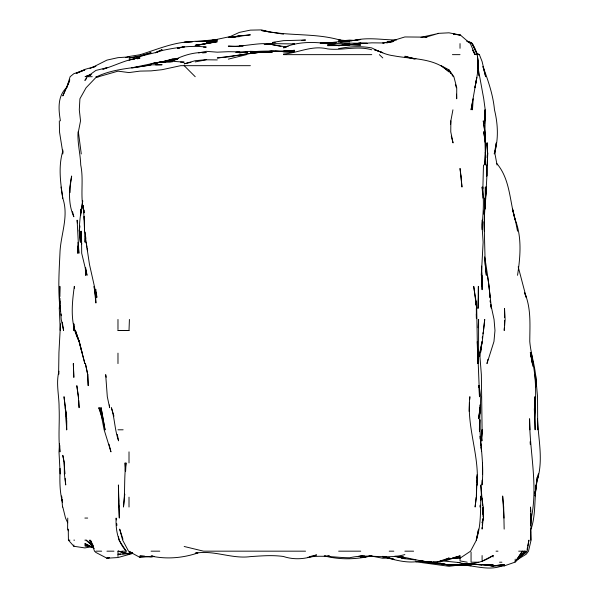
<?xml version="1.0" encoding="UTF-8"?>
<svg xmlns="http://www.w3.org/2000/svg" width="598" height="598" viewBox="0 0 598 598"><rect width="100%" height="100%" fill="white"/><g stroke="black" fill="none" stroke-linecap="round" stroke-linejoin="round"><path stroke-width="0.9" d="M73.778 324.049L73.763 330.492L73.756 324.049M482.093 480.179L482.01 484.963C484.5 463.121 479.476 441.474 479.79 419.676L479.514 431.636M483.476 164.981L482.855 188.886M484.47 130.035L483.251 120.841L484.993 131.874L485.427 164.981L485.27 152.109M479.76 429.798L479.798 419.676M487.348 152.109L487.385 142.915C487.811 162.222 486.824 181.59 485.262 200.838L486.443 187.047M452.933 109.808L450.847 120.841L450.765 131.874L453.06 142.915L451.266 136.12M66.677 420.596L66.595 429.798L66.273 415.999M480.089 407.724L479.372 429.798M70.033 192.563L70.086 187.047L71.655 176.014C68.949 189.461 68.03 203.97 73.838 216.768L72.508 211.662M479.581 356.236L479.626 352.558L481.36 374.625L482.093 429.798L481.472 440.831L482.093 429.88M485.561 193.483L484.933 209.113L485.74 192.563M67.753 518.062L67.581 529.103L68.359 530.8M484.088 221.985L484.417 231.187L484.679 198.08M60.092 304.741L61.228 319.452L63.575 330.492L62.304 322.187M85.222 232.106L85.028 242.22L85.208 235.784M479.888 414.16L479.88 404.966M479.902 413.24L480.015 407.724M484.664 136.479L484.858 140.156L485.217 109.808L483.73 98.775L477.667 65.675L477.952 68.434M481.517 267.964L481.33 275.319L483.124 242.22L482.093 226.44M484.231 220.146L485.382 198.08L485.329 187.047L485.359 198.08L484.081 212.791M530.718 523.586L530.718 513.465M484.672 123.599L484.978 109.808L485.053 120.841L484.694 114.405M80.685 215.549L80.894 209.113L80.566 215.549M530.755 540.136L531.039 518.062L530.516 507.029L530.658 511.626M532.885 366.35L530.306 352.558C536.81 374.146 536.227 396.534 534.53 418.757L534.918 396.691L535.12 429.798L534.313 408.643M479.738 356.236L479.865 352.558L479.379 356.236M476.344 495.996L476.718 484.963L476.479 495.996L475.096 507.029L476.24 496.916M129.011 330.492L117.978 330.492L129.011 330.492L129.415 319.452M60.533 324.049L60.286 330.492L59.277 308.419L59.905 301.063M85.806 267.964L85.529 275.319L85.379 267.964M504.323 327.726L504.211 330.492L505.146 319.452L504.518 308.419L504.622 317.613M504.428 324.968L504.607 320.371M485.897 188.886L485.972 187.047L485.778 198.08L484.081 214.63M530.725 525.425L531.024 518.062L530.747 519.901M469.153 411.402L469.55 403.127M78.024 245.898L77.673 253.253L78.024 242.22L78.891 253.253L77.12 220.146L77.419 222.905M469.729 399.449L469.864 396.691C466.32 426.658 479.596 455.056 477.047 484.963L476.905 476.688M482.093 429.798L481.562 440.831L481.323 437.153M125.617 471.172L126.036 462.897C123.868 477.555 125.341 492.378 123.465 507.029L124.705 494.157L124.563 495.996M487.168 164.981L487.729 153.948L486.802 142.915L487.706 153.948M482.885 514.385L483.274 507.029L483.274 517.143L482.878 507.949M60.458 324.049L58.94 352.558L58.604 374.625L58.933 372.928M482.197 527.264L482.093 529.103L483.274 518.062L482.093 522.674L483.528 518.062L483.094 507.029L482.093 498.657L482.691 505.355M482.294 525.425L482.549 520.821M485.456 153.948L484.829 164.981L485.479 153.948L485.367 142.915L483.722 131.874L485.367 142.915M482.093 225.528C483.206 212.716 484.32 199.829 482.093 187.047L482.661 194.402M478.116 327.726L478.602 319.452L478.564 363.591L478.542 357.156M59.494 443.589L59 451.864L60.159 473.93M450.615 124.519L450.847 120.841M487.064 157.625L487.265 154.867M60.092 468.413C59.74 479.76 59.486 491.571 62.581 502.574M479.932 507.029L480.089 505.19M480.493 500.593L480.889 495.996C480.388 510.804 481.151 525.896 476.247 540.136L478.579 529.103L476.419 540.136L470.566 551.169L460.026 558.211L450.832 558.435M484.059 213.71L484.477 209.113M485.075 202.677L484.649 207.274L485.09 202.677M79.803 225.663L79.272 231.187L79.796 226.582M481.405 344.284L480.59 352.558L482.093 341.525L480.164 352.558L482.272 341.525L484.724 319.452L483.505 330.492M81.238 212.791L82.711 200.838C80.536 214.562 77.837 228.279 80.371 242.22L80.08 234.865M517.532 275.319C520.335 257.065 522.039 237.802 515.379 220.146L512.568 209.113L515.199 220.146C509.608 201.107 510.244 179.198 496.706 163.404M479.686 410.482L478.475 418.757L480.403 407.724L480.71 396.691L479.125 385.658L477.324 341.525L477.712 363.591L476.696 308.419L473.721 286.352L475.365 297.385M476.785 77.628L471.06 109.808L473.197 98.775L472.45 109.808L472.271 105.211M527.174 551.169L528.916 540.136L527.75 546.079M530.68 520.821C538.693 487.034 529.574 452.828 529.581 418.757L529.97 429.798M535.509 489.56L538.424 473.93L537.266 480.142C543.522 459.892 538.245 439.224 537.52 418.757L537.707 429.798L537.542 396.691L535.531 374.625L535.92 385.658C536.892 370.551 530.994 356.378 529.776 341.525C529.821 326.747 531.054 311.678 526.382 297.385L524.693 292.841M482.235 338.005L482.519 336.315M482.945 333.826L483.229 332.152M535.561 489.56L536.361 484.963C534.193 499.659 535.898 514.796 531.061 529.103M530.792 519.901L531.121 518.062L530.8 519.767M476.77 77.553L474.917 87.742C477.682 73.21 481.674 56.444 471.934 43.609L477.346 54.642L472.48 43.609L471.06 42.51L466.821 41.202L471.06 42.862L467.666 41.703M527.085 549.472L527.414 547.775M62.805 151.137C58.215 166.431 60.465 182.577 62.768 198.08L62.805 198.274C69.076 216.775 60.503 234.835 59.95 253.253C59.097 271.634 57.901 290.067 60.032 308.419L59.441 297.385L59.86 286.352L59.935 296.466M58.97 371.231C55.771 383.258 59.187 395.547 59.09 407.724C59.778 422.442 58.058 437.168 59.95 451.864L59.785 445.428M487.953 359.346L486.974 363.591L493.963 341.525L494.972 330.492L494.053 319.452L490.756 304.18M69.196 81.799L66.699 87.742L70.123 76.708L73.838 73.689L84.871 69.899L76.387 73.419M69.817 79.863L62.805 95.912L66.438 87.742C57.356 96.457 58.499 109.471 60.405 120.841M103.544 69.062L106.945 67.738L95.912 70.407L87.129 76.708L84.871 80.424L86.568 78.57M521.082 555.527L526.233 551.618L515.199 561.627L524.76 551.169L515.199 561.933L522.413 551.169L515.199 562L515.199 559.167M519.61 556.97L526.233 552.447M515.984 560.528L526.233 554.189L528.505 551.169L531.076 540.136L530.538 529.103L530.613 532.781M493.133 556.925L493.133 555.527C482.87 562.561 470.021 565.82 457.836 562.374M482.093 561.208L493.133 555.527M133.735 59.359C142.496 54.455 152.834 54.089 162.11 50.494C176.574 47.436 191.472 45.209 206.25 47.1L203.492 47.167M228.316 37.442L239.35 32.397L250.383 30.124L261.416 29.9L272.449 32.569L270.752 32.255M76.208 73.382L84.871 69.39L95.912 66.273L93.363 67.35M155.487 52.744L162.11 49.709L155.323 52.744M90.963 74.832L86.837 76.708L90.963 74.586L85.08 76.708L90.911 74.488M89.969 68.635L106.945 60.106L117.978 57.662L129.011 56.915M159.748 62.558L173.143 58.798L178.66 58.372M96.786 76.708C113.68 68.546 132.883 68.254 151.077 64.973M102.699 69.219C115.25 65.773 126.836 58.948 140.044 57.954L137.495 58.873M140.336 54.642C157.349 49.387 174.392 41.823 192.451 41.688M159.569 62.573L162.11 61.646L177.389 59.075M448.993 558.016L437.96 561.746L448.993 559.579L448.993 558.016C431.509 567.704 412.852 556.955 394.747 556.237M504.166 565.925L504.166 564.497L493.133 565.872L504.166 565.925L514.878 562.202M448.993 559.579L446.235 559.78L448.993 559.631L460.026 555.893L460.026 560.931L467.24 562.202M141.748 55.778L151.077 52.684L140.044 55.853L129.011 58.058L137.286 56.78M208.597 43.318L217.283 40.447L207.095 43.362M125.617 57.617L129.011 56.504L140.044 54.739M425.088 37.39L437.96 33.57L420.985 37.338M81.276 153.948L78.383 131.874L80.536 120.841L79.295 109.808L79.915 98.775L86.097 87.742L95.912 77.493L117.978 71.155L129.011 72.582L140.044 71.102L151.077 70.885L162.11 69.689L180.656 65.675L250.383 65.675M132.405 553.524L117.978 557.545L106.945 558.211L109.486 557.702M348.178 43.609L349.688 43.153L367.157 43.355L360.721 43.011L357.552 43.4M177.389 59.329L173.143 60.495C183.377 55.188 194.627 51.847 206.25 52.594L202.573 52.938M246.54 54.642L228.316 59.15M129.011 60.211L139.192 57.483M162.962 61.833L173.143 59.127M156.168 63.194L162.11 61.646L164.869 61.557M450.69 558.323L448.993 558.764L460.026 557.486L458.188 557.553M454.936 557.216L460.026 555.893M157.02 63.007L162.11 61.706L170.385 61.886M132.405 553.105L129.011 553.972L117.978 551.169L117.978 556.521M503.314 565.372C487.848 572.069 472.166 563.974 456.349 565.08L471.06 565.641L460.026 565.117L448.993 565.588L460.026 564.961L448.993 566.284L415.894 561.814M197.923 552.941C182.809 558.031 166.73 559.451 151.077 556.043L152.916 555.848M309.794 556.581L316.589 554.914C306.041 559.175 294.351 560.132 283.482 556.491C272.486 554.929 261.408 555.886 250.383 556.618C231.732 559.167 213.86 549.779 195.217 553.232L197.019 552.858M421.837 560.67C408.935 564.161 395.3 560.102 382.787 556.633L386.465 557.157M386.188 42.764L392.976 41.142L382.787 42.959L371.754 42.839L360.721 43.519L363.435 43.549M190.971 62.304L184.177 63.837L195.217 60.697L206.25 59.673M132.405 552.888L129.011 553.651L132.689 553M178.241 48.221L179.938 47.84M181.635 47.459L184.177 46.891L177.389 48.169M131.553 67.903L162.11 61.497L172.224 61.908M198.611 52.916L206.25 51.338L217.283 52.175L228.316 51.697L247.624 51.996M154.471 556.394L151.077 557.074L140.044 556.005L140.044 557.456L150.158 556.409M388.73 42.443L387.033 42.772L393.828 40.694L386.188 42.682L404.861 36.949L426.927 37.151M390.427 42.107L393.828 41.441L382.787 43.019L390.15 41.83M195.217 61.9L206.25 59.793L217.283 59.92M177.389 48.169L184.177 46.898M106.945 558.061L109.486 557.59M404.861 554.578C386.727 559.803 367.942 553.352 349.688 557.777C335.575 557.65 321.455 554.697 307.394 557.418M350.607 41.015L352.446 40.686M354.285 40.365C368.233 37.039 382.481 39.946 396.586 39.984M91.307 546.826L84.871 547.918L73.838 546.266L68.426 540.136L68.254 529.103M208.089 43.295L217.283 41.748L195.217 45.485L206.25 43.609L195.217 45.299L203.492 44.379M230.155 37.442L250.383 34.834L239.35 35.873L232.562 37.368L239.35 35.932L228.316 37.42M132.689 67.873L134.528 67.581M136.366 67.29L151.077 64.816L162.11 64.756L155.674 64.883M371.754 555.819L360.721 557.523L371.754 555.774C356.139 559.579 339.836 559.922 324.228 555.878M334.364 42.817L336.083 42.555M160.271 62.244L151.077 63.642L157.513 62.715M250.383 53.289L228.316 56.93L217.283 57.976L261.416 52.093L272.449 52.048L261.416 52.28L250.383 53.289L271.529 51.189M355.205 40.35L360.721 39.513L338.655 42.159M338.655 48.632C349.568 46.524 360.773 45.979 371.754 47.915C378.796 51.376 385.942 54.859 393.828 55.823C412.299 59.329 434.671 57.782 448.993 71.812L448.993 69.861L441.182 65.675L448.993 71.812M504.166 564.497L493.133 566.044L483.012 564.833M286.24 47.436L283.482 47.81C297.199 41.554 312.978 41.793 327.622 43.609L324.864 43.579M164.869 61.504L162.11 61.878L164.869 61.729M358.344 43.31L360.721 43.011M283.482 54.059C298.649 52.856 311.932 45.044 327.622 48.909C342.348 50.725 357.178 45.568 371.754 49.806M288.079 51.077L294.522 50.284C279.849 51.839 265.064 50.239 250.383 52.019L254.98 51.884M264.174 44.596L272.449 43.632L294.522 43.931L292.684 43.953M261.416 52.28L272.449 50.98L283.482 51.637L275.207 51.226M120.736 554.017L117.978 554.316L129.011 553.77L117.978 551.169L119.256 551.169M122.575 553.823L126.253 553.419M174.982 58.933L178.66 58.537M349.688 44.76L360.721 43.609L338.655 45.695L327.622 44.14L338.655 45.553L349.688 44.775L360.721 45.044L349.688 44.633L338.655 45.575L327.622 45.635L349.688 44.775L338.655 45.695M196.137 41.531L217.283 39.468L206.25 42.996L217.283 39.304L228.316 36.971L239.35 36.687M301.878 40.395L305.556 40.036L283.482 40.657L272.449 42.458L275.207 42.309M346.01 41.539L347.849 41.359M236.591 52.295L239.35 52.033L235.672 52.332M345.091 41.583L347.849 41.344M424.378 561.313L426.927 562.202L419.572 561.171L425.791 562.202L431.524 561.791M466.462 564.198L448.993 565.043L426.927 562.486M338.655 41.053L349.688 40.103L353.366 40.358M266.013 44.529L272.449 43.99C257.454 42.204 243.132 47.227 228.316 46.136L239.35 46.629M243.027 52.512L239.35 52.796L250.383 51.323L261.416 51.69M245.785 52.288L247.624 52.146M364.399 555.848L358.882 556.147M464.624 564.198L460.026 564.482L471.06 564.191L482.093 564.841L474.737 564.176M192.451 41.785L184.177 42.279L195.217 41.299L206.25 41.307L217.283 39.468L206.25 41.307L197.056 41.568M437.96 33.376L448.993 32.808L460.026 34.99L453.59 34.079M463.704 564.191L460.026 564.37L464.624 564.22M340.494 42.174L349.688 41.755L338.655 41.703L324.923 43.348M320.266 43.325L327.622 42.989L330.26 43.609M323.129 43.362L327.622 43.153M471.06 564.191L448.993 565.043L433.131 562.202L437.96 562.404L426.927 562.344M389.231 557.994L382.787 558.263L370.057 555.781L371.754 556.26M452.671 557.77L456.349 557.628M320.266 43.056L335.897 42.615M329.461 556.319L324.864 555.908M288.079 46.42L283.482 46.487L272.449 44.708L280.94 46.382M165.788 62.057L162.11 62.117L173.143 61.325L184.177 62.155L180.499 62.087M485.778 564.669L493.133 564.557L482.093 564.953L471.06 564.019M294.522 51.697L283.482 51.787L291.764 52.347M328.295 43.609L349.688 43.609M283.482 54.642L371.754 54.642M452.417 54.642L460.026 54.642M476.741 54.642L479.379 54.642L482.093 61.504L485.666 76.708L482.96 66.52C488.11 80.573 493.096 94.805 494.479 109.808C498.037 124.347 498.68 139.513 494.247 153.948L496.28 142.915L494.995 153.948L497.058 164.981M87.129 76.708L92.227 76.708M95.912 76.708L98.655 76.708M117.978 429.798L123.128 429.798M84.871 518.062L87.689 518.062M504.166 529.103L503.68 507.029L502.649 495.996L504.009 518.062M68.426 540.136L69.899 540.136M73.838 540.136L74.548 540.136M84.871 540.136L86.142 540.136L93.116 546.258L86.142 540.136M95.912 551.169L101.66 551.169M106.945 551.169L113.971 551.169M121.88 551.169L126.238 551.169L119.017 540.136L118.494 536.795M151.077 551.169L159.793 551.169M305.556 551.169L203.529 551.169L184.177 546.482M338.655 551.169L360.721 551.169M389.201 551.169L393.828 551.169M404.861 551.169L413.629 551.169M496.048 551.169L497.977 551.169M518.675 551.169L526.233 551.169M478.796 562.202L471.06 562.202L471.06 552.089M499.554 562.202L501.894 562.202M243.027 45.784L239.35 45.777L243.027 46.061M283.482 34.176L272.449 32.337C295.39 35.775 318.584 33.533 341.204 40.417M88.549 545.892L84.871 545.817L91.307 546.602M140.044 556.005L144.641 556.14M284.401 51.181L294.522 51.54L283.482 51.077M344.994 43.609L349.688 43.833M386.465 557.097L382.787 556.917L386.465 557.366M440.719 560.73L460.026 562.651L458.569 562.426M346.93 40.664L338.655 39.931L341.204 40.402M427.847 562.449L431.524 562.8M433.363 562.98L436.121 563.241L434.283 563.01M428.766 562.404L431.524 562.711M415.894 560.005L404.861 558.689L396.369 556.484M453.59 34.191L460.026 34.99M419.572 561.238L426.927 562.202M404.861 57.139L415.894 58.694M426.927 562.367L419.49 561.208M400.264 556.402L403.022 556.798M484.858 564.841L493.133 566.044L485.778 564.811M419.348 561.216L425.387 562.202M401.183 556.417L403.022 556.738M421.411 561.156L423.249 561.485M425.088 561.806L426.927 562.135M342.901 40.716L344.598 41.03M269.055 31.941L261.416 30.52L273.518 32.569M394.673 556.484L404.861 558.45L399.763 557.089M439.657 563.077L448.993 565.043L460.026 564.624L448.993 565.222L439.657 563.107M87.42 545.256L84.871 544.681L93.363 547.79M415.042 58.97L404.861 56.257L414.197 59.015M397.221 556.484L404.861 558.689L399.763 557.142M374.303 49.739L382.787 52.646L374.303 49.641M422.001 560.543L426.359 562.202M92.757 547.26L84.871 543.597L94.335 548.411M106.945 558.211L95.912 552.47L94.529 551.169L90.448 540.136L93.176 545.653M140.044 557.456L128.518 551.169L122.642 540.136L119.667 529.103L122.979 539.284M476.352 52.729L479.379 54.642M460.026 34.736L470.372 43.609L475.118 54.642L472.682 50.068L475.223 54.642L473.377 51.682M379.356 54.642L382.787 57.931M184.177 65.675L195.217 76.708M90.448 541.564L89.349 540.136L93.101 546.437M448.993 69.861L453.875 76.708L456.737 87.742L456.693 98.775L456.566 94.178M450.914 73.233L448.993 70.459L450.982 73.584M451.879 74.623L453.321 76.708M126.238 551.169C117.851 542.162 115.571 529.978 116.132 518.062L116.326 519.901M67.716 522.794L65.518 518.062L62.805 507.029M100.89 412.822L98.767 407.724L102.363 418.757L99.814 407.724L104.142 429.798L110.959 451.864L109 444.224M82.031 352.558L79.459 342.37L84.871 363.591L78.988 341.525L75.423 330.492L79.228 341.525C69.884 324.094 71.775 305.197 74.316 286.352L74.481 288.191M79.228 341.525L75.019 330.492L73.838 326.433L73.808 323.817M524.693 293.14L526.233 297.385L518.204 266.828M455.34 84.348L456.394 87.742M113.949 416.215L111.392 407.724C114.794 418.6 114.696 430.089 118.576 440.831L117.268 434.35M81.724 243.917L81.268 242.22L81.694 243.917M489.979 300.779L490.367 302.476M515.199 219.354L517.539 231.187M106.22 377.256L105.674 374.625L107.304 396.691L109.643 407.724L109.382 404.966M490.711 305.025L491.384 308.419C489.71 291.166 487.579 274.004 484.679 256.931M86.927 247.31L84.527 231.187L84.169 216.469L84.527 231.187M87.263 249.007L87.592 250.704M64.263 462.897L62.805 455.325L64.24 462.897L64.793 473.93L64.263 462.897L64.36 473.93L65.72 484.963L65.182 478.527M490.637 305.025L490.958 306.722M86.134 242.22L89.446 264.286L96.876 297.385L96.293 292.078M61.826 497.641L61.549 495.996L62.558 507.029M62.11 499.285L62.528 501.752M61.048 187.047L62.805 198.274M481.667 438.992L481.958 440.831L481.682 438.072M60.338 309.338L60.63 311.177M61.063 313.935L61.355 315.774M487.43 275.319L489.157 286.352L489.934 297.385L489.149 286.352M81.62 241.3L80.05 231.187L81.455 242.22L81.485 231.187L81.694 253.253L87.002 275.319L86.157 269.803M477.518 60.159L478.303 65.675L478.303 73.031M62.805 152.699L59.501 131.874L59.322 120.841M480.456 442.67L480.814 445.428M481.054 447.267L481.532 450.944L480.471 440.831L480.747 445.428M476.942 480.366L477.533 484.963L476.912 474.849M66.049 414.16L65.257 407.724L66.692 429.798L66.61 418.757L64.008 396.691L66.131 414.16M66.356 415.999L66.692 418.757M475.694 300.144L476.696 308.419L475.5 297.385M478.662 350.72L478.856 352.558L478.684 349.8M478.445 65.675L477.458 56.481L478.766 75.789M116.722 523.586L116.924 525.425M478.138 70.272L478.422 73.031M84.311 220.146L83.062 205.435L83.339 209.113C80.229 194.559 83.817 179.609 80.723 164.981C80.424 153.865 77.306 143.034 78.069 131.874M534.978 374.625L535.905 385.658M484.701 258.77L486.331 275.319L485.195 264.286L484.074 221.066M85.686 236.703L85.835 238.542M479.865 436.234L480.074 438.992M478.692 385.658L478.819 387.497M530.127 441.75L530.306 444.508M475.731 301.063L475.963 304.741M481.667 272.561L482.093 289.724L481.674 266.125M78.622 398.53L76.828 385.658L78.36 396.691L79.108 407.724L78.719 400.368M118.524 495.996L119.308 518.062L118.404 484.963L118.703 501.513M484.716 131.874L484.933 140.156M59.957 298.305L60.092 303.821M476.314 313.935L476.412 318.532L476.337 308.419M118.725 505.19L118.74 507.029M482.907 187.047L482.945 198.08M481.988 275.319L482.018 286.352M482.093 220.146L482.093 229.602M482.093 555.564L482.093 560.341M460.026 43.609L460.026 48.318M129.011 451.864L129.011 462.897M129.011 497.17L129.011 507.029M117.978 319.452L117.978 329.595M117.978 353.149L117.978 363.591M95.912 289.41L95.912 297.385M73.838 544.98L73.838 546.266M62.805 150.031L62.805 153.948M478.452 297.385L478.041 308.419L478.363 286.352L478.452 297.385M535.718 385.658L535.546 387.497L535.718 385.658M536.167 484.963L535.09 495.996L537.266 477.182L536.167 484.963M535.203 491.399L534.896 493.238L535.24 491.399M162.11 61.527L159.621 62.484L162.11 61.527M362.56 555.901L360.721 556.17L362.56 555.841M168.546 61.018L166.707 61.265L168.546 61.018M173.143 60.405L171.305 60.652L173.143 60.405M130.85 552.178L129.011 552.268L130.85 552.186M329.461 556.11L327.622 556.11L329.461 556.118M393.828 559.242L382.787 556.342L393.828 559.242M87.779 374.625L85.402 363.591L87.689 374.625L88.19 385.658L87.779 374.625M105.031 429.798L101.077 407.724L105.031 429.798M482.093 499.629L481.412 495.996L480.844 484.963L482.093 499.629M533.147 363.591L531.144 352.558L533.147 363.591M532.497 363.591L530.493 352.558L532.467 363.591M87.607 250.495L87.278 248.656L87.607 250.495M95.717 297.385L94.103 286.352L95.912 303.022L95.717 297.385M73.838 377.256L73.33 363.591L73.838 377.256M461.006 176.014L460.026 168.434L461.977 187.047L461.006 176.014M125.416 471.172L125.079 462.897L125.378 471.172M84.034 212.791L83.929 210.033L84.034 212.791M479.461 396.691L479.125 385.658L479.461 396.691M486.824 176.014L486.608 164.981L486.772 176.014M482.556 473.93L482.459 462.897L482.489 473.93"/></g></svg>
